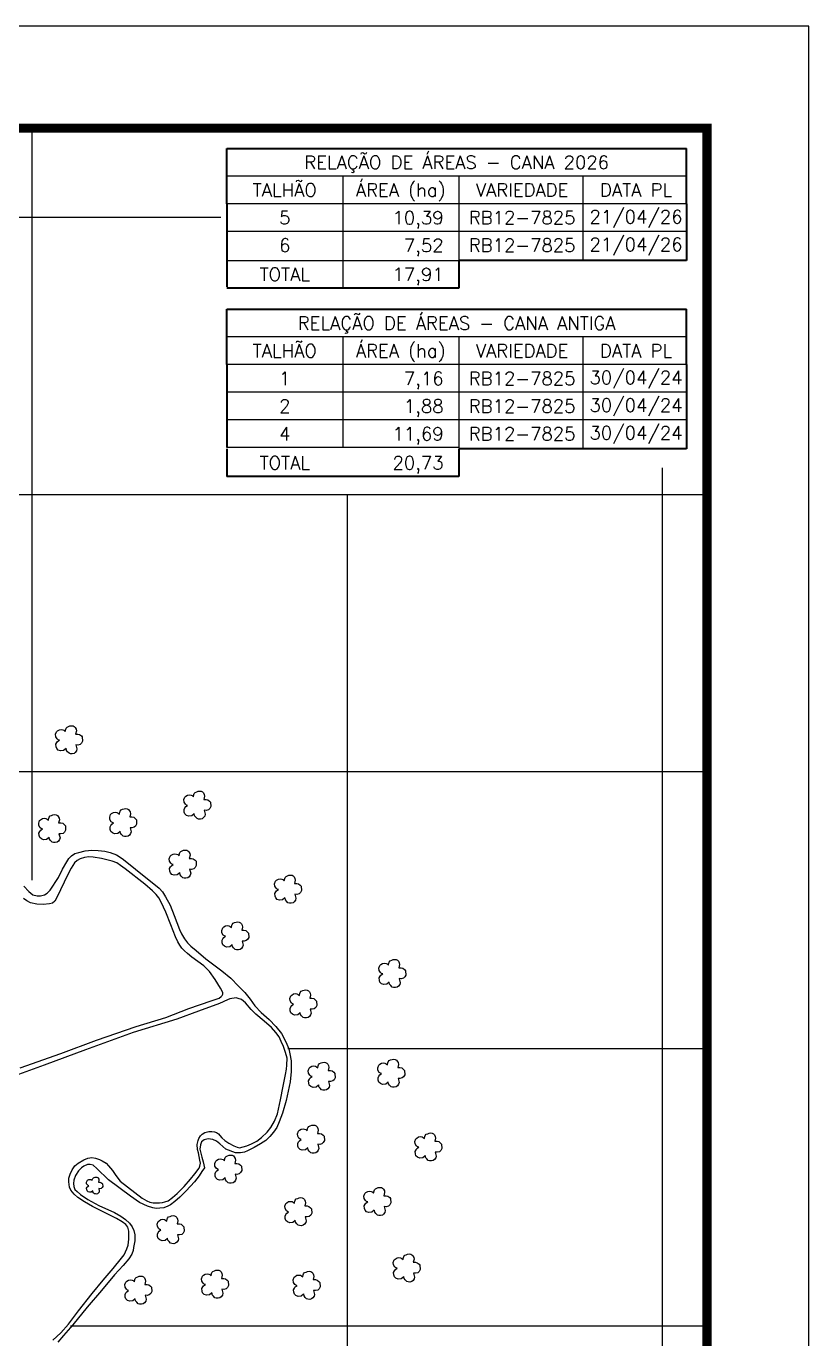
# Model space of a CAD drawing. Extents: x 721268 to 722843, y 7822775 to 7825003.
# Drawn here: x 722267 to 722843, y 7824036 to 7825003 of the extents above; entities that cross this region are included whole.
import ezdxf
from ezdxf.enums import TextEntityAlignment as Align

# ---------------------------------------------------------------- set-up
doc = ezdxf.new("R2010")
doc.units = 0
doc.linetypes.add('CONTINUO', pattern=[0])
doc.linetypes.add('LIN0', pattern=[0])
for name, color, linetype, lineweight in [('0114001264', 1, 'Continuous', 25), ('0114001264005', 5, 'Continuous', 25), ('0114001264006', 5, 'Continuous', 25)]:
    doc.layers.add(name, color=color, linetype=linetype, lineweight=lineweight)
for name, color, linetype in [('_SIMBOLO ARVORE', 118, 'Continuous'), ('MALHA', 8, 'Continuous'), ('MARGEM', 5, 'Continuous'), ('QUADRO_DE_AREAS_CANA_2024', 7, 'Continuous')]:
    doc.layers.add(name, color=color, linetype=linetype)
doc.styles.add('Simplex', font='simplex.shx')

msp = doc.modelspace()

# ---------------------------------------------------------------- linework, layer by layer
at = {"layer": '0114001264'}
msp.add_lwpolyline([(722264.83, 7824369.66), (722268.54, 7824365.53), (722271.38, 7824363.27), (722274.5, 7824362.46), (722277.14, 7824362.41), (722279.93, 7824363.06), (722282.03, 7824364.4), (722284.18, 7824366.71), (722290.2, 7824375.84), (722293.18, 7824382.14), (722296.35, 7824387.46), (722298.02, 7824389.88), (722299.84, 7824391.87), (722302.43, 7824393.59), (722305.33, 7824394.39), (722309.84, 7824395.47), (722314.79, 7824395.95), (722319.48, 7824395.85), (722324.32, 7824395.31), (722328.24, 7824394.29), (722333.03, 7824392.52), (722337.28, 7824389.99), (722342.97, 7824385.32), (722350.95, 7824378.97), (722360.46, 7824371.34), (722364.51, 7824368.04), (722366.77, 7824365.47), (722369.19, 7824361.6), (722372.42, 7824355.58), (722375.54, 7824347.93), (722379.3, 7824337.77), (722380.98, 7824334.48), (722383.18, 7824330.77), (722385.33, 7824327.76), (722387.75, 7824325.29), (722391.57, 7824322.12), (722398.88, 7824316.15), (722410.68, 7824307.21), (722417.24, 7824301.78), (722422.94, 7824295.95), (722427.51, 7824291.33), (722431.44, 7824286.44), (722434.93, 7824281.5), (722439.46, 7824276.65), (722445.32, 7824271.44), (722450.32, 7824266.33), (722454.52, 7824260.99), (722457.64, 7824255.08), (722459.79, 7824249.92), (722460.71, 7824246.04), (722461.57, 7824241.04), (722461.67, 7824233.2), (722460.92, 7824225.54), (722457.85, 7824211.83), (722455.32, 7824202.51), (722452.85, 7824196.07), (722451.07, 7824191.96), (722448.65, 7824188.42), (722445.96, 7824185.3), (722442.84, 7824182.29), (722438.97, 7824179.82), (722434.35, 7824177.24), (722429.39, 7824174.75), (722427.23, 7824173.78), (722424.22, 7824173.19), (722420.53, 7824173.19), (722413.52, 7824175.86), (722409.01, 7824179.83), (722406.63, 7824181.95), (722403.98, 7824183.01), (722400.53, 7824183.63), (722397.44, 7824182.83), (722395.68, 7824181.33), (722394.79, 7824179.04), (722394.44, 7824175.86), (722395.94, 7824170.12), (722396.74, 7824166.68), (722397.8, 7824162.28), (722395.81, 7824159.43), (722393.91, 7824156.41), (722390.55, 7824152.02), (722384.26, 7824145.33), (722379.63, 7824140.74), (722375.97, 7824137.32), (722372.83, 7824134.89), (722370.87, 7824133.94), (722367.79, 7824132.86), (722364.92, 7824132.46), (722362.11, 7824132.32), (722359.64, 7824132.69), (722355.72, 7824133.89), (722349.93, 7824136.75), (722343.34, 7824141.25), (722327.22, 7824153.31), (722318.64, 7824161.84), (722315.87, 7824164.12), (722313.49, 7824164.66), (722311.75, 7824164.55), (722308.93, 7824163.47), (722307.19, 7824162.11), (722304.97, 7824160), (722302.85, 7824156.58), (722301.66, 7824153.11), (722301.33, 7824150.61), (722301.66, 7824148.5), (722302.31, 7824146.33), (722303.94, 7824144.76), (722306.49, 7824142.51), (722311.92, 7824138.82), (722319.89, 7824134.48), (722331.61, 7824129.22), (722336.17, 7824126.62), (722339.71, 7824124.16), (722342.58, 7824121.5), (722344.43, 7824118.9), (722345.84, 7824116.13), (722346.54, 7824112.82), (722346.38, 7824108.43), (722345.62, 7824103.52), (722345.24, 7824101.36), (722344.32, 7824098.75), (722342.1, 7824095.23), (722337.97, 7824090.35), (722331.56, 7824083.49), (722321.9, 7824071.94), (722311.31, 7824059.61), (722300.88, 7824046.68), (722293.99, 7824038.76), (722289.92, 7824033.92)], dxfattribs=at)
at = {"layer": '0114001264005'}
msp.add_lwpolyline([(722286.08, 7824035.31), (722291.91, 7824040.75), (722297.54, 7824047.2), (722304.94, 7824056.92), (722315.09, 7824069.64), (722323.3, 7824079.48), (722330.63, 7824088.12), (722336.58, 7824095.69), (722338.55, 7824098.15), (722339.69, 7824100.45), (722340.63, 7824102.57), (722341.49, 7824105.38), (722342.11, 7824109.61), (722342.11, 7824112.56), (722342.19, 7824115.69), (722341.33, 7824118.62), (722339.8, 7824120.38), (722337.26, 7824122.42), (722332.95, 7824124.96), (722324.68, 7824129.16), (722315.33, 7824133.7), (722309.37, 7824137.19), (722304.56, 7824140.36), (722301.74, 7824142.71), (722299.31, 7824145.68), (722298.29, 7824148.07), (722297.98, 7824151.8), (722297.83, 7824154.69), (722298.84, 7824157.63), (722300.33, 7824160.72), (722302.42, 7824163.7), (722304.81, 7824165.77), (722308.84, 7824168.12), (722311.97, 7824169.29), (722314.83, 7824169.72), (722317.6, 7824169.41), (722320.38, 7824168.47), (722322.38, 7824167.49), (722325.43, 7824165.62), (722327.23, 7824163.78), (722330.1, 7824160.28), (722332.61, 7824156.64), (722335.66, 7824152.49), (722352, 7824139.89), (722355.44, 7824137.89), (722357.63, 7824136.83), (722360.1, 7824136.52), (722362.29, 7824136.36), (722364.64, 7824136.48), (722366.95, 7824136.68), (722368.63, 7824137.07), (722371.02, 7824137.97), (722374.19, 7824140.28), (722377.64, 7824143.3), (722382.77, 7824148.43), (722387.43, 7824153.86), (722390.69, 7824157.72), (722393.78, 7824162.06), (722394.37, 7824163.51), (722394.84, 7824165.54), (722394.45, 7824167.97), (722393.4, 7824173.14), (722392.57, 7824175.65), (722392.38, 7824179.48), (722393.01, 7824182.26), (722393.59, 7824183.9), (722394.81, 7824185.74), (722396.15, 7824187.11), (722397.99, 7824188.13), (722400.96, 7824188.91), (722403.31, 7824189.06), (722405.11, 7824188.67), (722406.67, 7824188.13), (722408.08, 7824187.23), (722409.18, 7824186.13), (722410.67, 7824184.41), (722412.78, 7824182.22), (722415.76, 7824180.3), (722419.43, 7824178.35), (722421.82, 7824177.37), (722423.66, 7824177.02), (722428.87, 7824178.35), (722432.29, 7824179.81), (722436.28, 7824181.96), (722439.84, 7824184.58), (722443.91, 7824188.57), (722446.73, 7824191.9), (722449.43, 7824196.67), (722451.47, 7824201.86), (722453.78, 7824212.3), (722455.62, 7824222.26), (722457.35, 7824230.8), (722458.13, 7824234.79), (722458.32, 7824237.88), (722458.56, 7824242.98), (722457.46, 7824247.09), (722455.97, 7824251.55), (722454.25, 7824255.27), (722452.8, 7824258.77), (722450.41, 7824261.94), (722447.04, 7824265.46), (722441.83, 7824270.2), (722435.61, 7824275.32), (722432.16, 7824278.74), (722428.09, 7824283.63), (722424.95, 7824286.06), (722422.49, 7824286.96), (722421.04, 7824287.27), (722419.71, 7824287.15), (722417.99, 7824286.88), (722416.54, 7824286.65), (722414.78, 7824285.86), (722408.73, 7824283.19), (722393.27, 7824277.6), (722377.32, 7824271.76), (722345.39, 7824261.77), (722310.22, 7824249.12), (722279.64, 7824237.8), (722249.95, 7824226.88)], dxfattribs=at)
at = {"layer": '0114001264006'}
msp.add_lwpolyline([(722262.09, 7824235.94), (722292.04, 7824246.38), (722318.28, 7824256.15), (722347.59, 7824266.25), (722369.24, 7824272.78), (722386.37, 7824279.51), (722402.62, 7824285.09), (722408.53, 7824287.07), (722410.18, 7824288.23), (722410.78, 7824289.02), (722411.22, 7824290.1), (722411.19, 7824291.33), (722409.62, 7824294.44), (722405.54, 7824300.85), (722401.42, 7824306.75), (722397.26, 7824310.99), (722388.57, 7824317.22), (722385.28, 7824319.91), (722383, 7824321.93), (722381.2, 7824323.88), (722379.67, 7824326.12), (722378.21, 7824328.62), (722376.33, 7824332.3), (722372.89, 7824341.05), (722369.26, 7824350.34), (722365.81, 7824357.88), (722364.13, 7824360.9), (722362.3, 7824363.37), (722359.49, 7824366.06), (722353.75, 7824370.94), (722339.46, 7824382.23), (722335.98, 7824384.85), (722333.13, 7824386.65), (722329.69, 7824388.03), (722321.93, 7824389.94), (722315.94, 7824390.84), (722312.65, 7824391.1), (722309.43, 7824390.69), (722306.25, 7824389.71), (722304.05, 7824388.37), (722302.13, 7824386.75), (722300.83, 7824384.84), (722299.59, 7824382.86), (722297.04, 7824377.73), (722289.3, 7824361.64), (722287.5, 7824358.58), (722285.83, 7824357.12), (722283.55, 7824356.48), (722278.99, 7824356.07), (722274.42, 7824356.41), (722269.78, 7824357.34), (722266.9, 7824358.73), (722264.47, 7824360.6)], dxfattribs=at)
at = {"layer": '_SIMBOLO ARVORE', "linetype": 'CONTINUO'}
for points in [[(722295.82, 7824470.88, 0), (722294.03, 7824469.38, 0), (722291.76, 7824469.12, 0), (722290.14, 7824469.75, 0), (722288.99, 7824470.88, 0), (722288.52, 7824472.17, 0), (722288.39, 7824474.08, 0), (722289.01, 7824475.29, 0), (722289.66, 7824476.18, 0), (722290.97, 7824477.06, 0), (722290.13, 7824477.33, 0), (722289.31, 7824478.01, 0), (722288.35, 7824479.53, 0), (722288.17, 7824481.34, 0), (722288.87, 7824483.23, 0), (722289.6, 7824483.9, 0), (722290.94, 7824484.72, 0), (722292.34, 7824484.9, 0), (722293.46, 7824484.74, 0), (722294.34, 7824484.33, 0), (722295.31, 7824483.47, 0), (722295.6, 7824485.12, 0), (722295.85, 7824485.78, 0), (722296.58, 7824486.7, 0), (722297.66, 7824487.1, 0), (722298.71, 7824487.57, 0), (722299.89, 7824487.67, 0), (722301.01, 7824487.51, 0), (722301.93, 7824487.03, 0), (722302.6, 7824486.3, 0), (722303.19, 7824485.13, 0), (722303.43, 7824483.83, 0), (722302.89, 7824481.52, 0), (722304.51, 7824481.54, 0), (722305.85, 7824481.22, 0), (722307.12, 7824480.22, 0), (722307.82, 7824479.41, 0), (722308.01, 7824476.22, 0), (722307.23, 7824474.79, 0), (722306.19, 7824473.84, 0), (722304.56, 7824473.41, 0), (722303.12, 7824473.53, 0), (722303.89, 7824470.55, 0), (722303.54, 7824469.28, 0), (722302.67, 7824468.07, 0), (722301.73, 7824467.31, 0), (722300.38, 7824466.98, 0), (722299.04, 7824467.06, 0), (722298.04, 7824467.35, 0), (722296.89, 7824468.48, 0), (722296.11, 7824469.49, 0), (722295.87, 7824471.04, 0)], [(722390.24, 7824422.81, 0), (722388.45, 7824421.31, 0), (722386.18, 7824421.05, 0), (722384.56, 7824421.68, 0), (722383.41, 7824422.8, 0), (722382.94, 7824424.1, 0), (722382.81, 7824426.01, 0), (722383.43, 7824427.21, 0), (722384.08, 7824428.1, 0), (722385.39, 7824428.99, 0), (722384.56, 7824429.26, 0), (722383.74, 7824429.93, 0), (722382.77, 7824431.45, 0), (722382.6, 7824433.27, 0), (722383.3, 7824435.15, 0), (722384.03, 7824435.83, 0), (722385.36, 7824436.64, 0), (722386.76, 7824436.83, 0), (722387.88, 7824436.67, 0), (722388.77, 7824436.26, 0), (722389.74, 7824435.39, 0), (722390.03, 7824437.05, 0), (722390.28, 7824437.71, 0), (722391, 7824438.63, 0), (722392.08, 7824439.02, 0), (722393.13, 7824439.49, 0), (722394.32, 7824439.6, 0), (722395.44, 7824439.44, 0), (722396.35, 7824438.96, 0), (722397.03, 7824438.23, 0), (722397.62, 7824437.06, 0), (722397.85, 7824435.76, 0), (722397.31, 7824433.44, 0), (722398.94, 7824433.47, 0), (722400.28, 7824433.14, 0), (722401.54, 7824432.14, 0), (722402.25, 7824431.34, 0), (722402.44, 7824428.15, 0), (722401.65, 7824426.72, 0), (722400.62, 7824425.77, 0), (722398.98, 7824425.33, 0), (722397.55, 7824425.46, 0), (722398.31, 7824422.48, 0), (722397.96, 7824421.21, 0), (722397.1, 7824420, 0), (722396.15, 7824419.24, 0), (722394.8, 7824418.91, 0), (722393.47, 7824418.99, 0), (722392.46, 7824419.27, 0), (722391.32, 7824420.4, 0), (722390.53, 7824421.42, 0), (722390.3, 7824422.96, 0)], [(722335.65, 7824409.92, 0), (722333.86, 7824408.42, 0), (722331.59, 7824408.16, 0), (722329.97, 7824408.79, 0), (722328.82, 7824409.91, 0), (722328.34, 7824411.21, 0), (722328.22, 7824413.12, 0), (722328.84, 7824414.32, 0), (722329.49, 7824415.21, 0), (722330.8, 7824416.1, 0), (722329.96, 7824416.37, 0), (722329.14, 7824417.04, 0), (722328.18, 7824418.56, 0), (722328, 7824420.37, 0), (722328.7, 7824422.26, 0), (722329.43, 7824422.94, 0), (722330.77, 7824423.75, 0), (722332.17, 7824423.94, 0), (722333.29, 7824423.78, 0), (722334.17, 7824423.37, 0), (722335.14, 7824422.5, 0), (722335.43, 7824424.16, 0), (722335.68, 7824424.82, 0), (722336.41, 7824425.74, 0), (722337.49, 7824426.13, 0), (722338.54, 7824426.6, 0), (722339.72, 7824426.71, 0), (722340.84, 7824426.55, 0), (722341.76, 7824426.07, 0), (722342.43, 7824425.34, 0), (722343.02, 7824424.17, 0), (722343.26, 7824422.87, 0), (722342.72, 7824420.55, 0), (722344.34, 7824420.58, 0), (722345.68, 7824420.25, 0), (722346.95, 7824419.25, 0), (722347.65, 7824418.45, 0), (722347.84, 7824415.26, 0), (722347.06, 7824413.83, 0), (722346.02, 7824412.88, 0), (722344.39, 7824412.44, 0), (722342.95, 7824412.57, 0), (722343.72, 7824409.59, 0), (722343.37, 7824408.32, 0), (722342.5, 7824407.11, 0), (722341.56, 7824406.35, 0), (722340.21, 7824406.02, 0), (722338.87, 7824406.1, 0), (722337.87, 7824406.38, 0), (722336.72, 7824407.51, 0), (722335.94, 7824408.53, 0), (722335.7, 7824410.07, 0)], [(722283.33, 7824405.49, 0), (722281.55, 7824403.99, 0), (722279.27, 7824403.73, 0), (722277.66, 7824404.35, 0), (722276.51, 7824405.48, 0), (722276.03, 7824406.78, 0), (722275.9, 7824408.69, 0), (722276.52, 7824409.89, 0), (722277.18, 7824410.78, 0), (722278.48, 7824411.67, 0), (722277.65, 7824411.93, 0), (722276.83, 7824412.61, 0), (722275.87, 7824414.13, 0), (722275.69, 7824415.94, 0), (722276.39, 7824417.83, 0), (722277.12, 7824418.51, 0), (722278.45, 7824419.32, 0), (722279.86, 7824419.51, 0), (722280.98, 7824419.35, 0), (722281.86, 7824418.94, 0), (722282.83, 7824418.07, 0), (722283.12, 7824419.73, 0), (722283.37, 7824420.39, 0), (722284.09, 7824421.31, 0), (722285.17, 7824421.7, 0), (722286.23, 7824422.17, 0), (722287.41, 7824422.28, 0), (722288.53, 7824422.12, 0), (722289.44, 7824421.64, 0), (722290.12, 7824420.91, 0), (722290.71, 7824419.74, 0), (722290.94, 7824418.44, 0), (722290.41, 7824416.12, 0), (722292.03, 7824416.15, 0), (722293.37, 7824415.82, 0), (722294.64, 7824414.82, 0), (722295.34, 7824414.02, 0), (722295.53, 7824410.83, 0), (722294.75, 7824409.4, 0), (722293.71, 7824408.45, 0), (722292.07, 7824408.01, 0), (722290.64, 7824408.14, 0), (722291.4, 7824405.16, 0), (722291.05, 7824403.89, 0), (722290.19, 7824402.67, 0), (722289.24, 7824401.92, 0), (722287.9, 7824401.59, 0), (722286.56, 7824401.67, 0), (722285.56, 7824401.95, 0), (722284.41, 7824403.08, 0), (722283.63, 7824404.1, 0), (722283.39, 7824405.64, 0)], [(722379.53, 7824379.35, 0), (722377.75, 7824377.85, 0), (722375.48, 7824377.59, 0), (722373.86, 7824378.21, 0), (722372.71, 7824379.34, 0), (722372.23, 7824380.64, 0), (722372.11, 7824382.55, 0), (722372.72, 7824383.75, 0), (722373.38, 7824384.64, 0), (722374.69, 7824385.53, 0), (722373.85, 7824385.79, 0), (722373.03, 7824386.47, 0), (722372.07, 7824387.99, 0), (722371.89, 7824389.8, 0), (722372.59, 7824391.69, 0), (722373.32, 7824392.37, 0), (722374.66, 7824393.18, 0), (722376.06, 7824393.37, 0), (722377.18, 7824393.21, 0), (722378.06, 7824392.8, 0), (722379.03, 7824391.93, 0), (722379.32, 7824393.59, 0), (722379.57, 7824394.25, 0), (722380.3, 7824395.17, 0), (722381.38, 7824395.56, 0), (722382.43, 7824396.03, 0), (722383.61, 7824396.14, 0), (722384.73, 7824395.98, 0), (722385.64, 7824395.5, 0), (722386.32, 7824394.77, 0), (722386.91, 7824393.6, 0), (722387.14, 7824392.3, 0), (722386.61, 7824389.98, 0), (722388.23, 7824390.01, 0), (722389.57, 7824389.68, 0), (722390.84, 7824388.68, 0), (722391.54, 7824387.88, 0), (722391.73, 7824384.69, 0), (722390.95, 7824383.26, 0), (722389.91, 7824382.31, 0), (722388.27, 7824381.87, 0), (722386.84, 7824382, 0), (722387.61, 7824379.02, 0), (722387.25, 7824377.75, 0), (722386.39, 7824376.53, 0), (722385.45, 7824375.78, 0), (722384.1, 7824375.45, 0), (722382.76, 7824375.53, 0), (722381.76, 7824375.81, 0), (722380.61, 7824376.94, 0), (722379.83, 7824377.96, 0), (722379.59, 7824379.5, 0)], [(722457.05, 7824360.94, 0), (722455.26, 7824359.44, 0), (722452.99, 7824359.17, 0), (722451.37, 7824359.8, 0), (722450.22, 7824360.93, 0), (722449.75, 7824362.22, 0), (722449.62, 7824364.13, 0), (722450.24, 7824365.34, 0), (722450.89, 7824366.23, 0), (722452.2, 7824367.12, 0), (722451.37, 7824367.38, 0), (722450.55, 7824368.06, 0), (722449.58, 7824369.58, 0), (722449.41, 7824371.39, 0), (722450.11, 7824373.28, 0), (722450.84, 7824373.95, 0), (722452.17, 7824374.77, 0), (722453.57, 7824374.96, 0), (722454.69, 7824374.8, 0), (722455.58, 7824374.39, 0), (722456.55, 7824373.52, 0), (722456.84, 7824375.18, 0), (722457.09, 7824375.84, 0), (722457.81, 7824376.76, 0), (722458.89, 7824377.15, 0), (722459.94, 7824377.62, 0), (722461.13, 7824377.73, 0), (722462.25, 7824377.57, 0), (722463.16, 7824377.09, 0), (722463.84, 7824376.36, 0), (722464.43, 7824375.19, 0), (722464.66, 7824373.89, 0), (722464.12, 7824371.57, 0), (722465.75, 7824371.59, 0), (722467.09, 7824371.27, 0), (722468.35, 7824370.27, 0), (722469.06, 7824369.47, 0), (722469.25, 7824366.28, 0), (722468.46, 7824364.85, 0), (722467.43, 7824363.9, 0), (722465.79, 7824363.46, 0), (722464.36, 7824363.59, 0), (722465.12, 7824360.61, 0), (722464.77, 7824359.34, 0), (722463.91, 7824358.12, 0), (722462.96, 7824357.37, 0), (722461.61, 7824357.04, 0), (722460.28, 7824357.12, 0), (722459.27, 7824357.4, 0), (722458.13, 7824358.53, 0), (722457.34, 7824359.55, 0), (722457.11, 7824361.09, 0)], [(722418.15, 7824326.49, 0), (722416.36, 7824324.99, 0), (722414.09, 7824324.73, 0), (722412.47, 7824325.36, 0), (722411.32, 7824326.48, 0), (722410.85, 7824327.78, 0), (722410.72, 7824329.69, 0), (722411.34, 7824330.89, 0), (722411.99, 7824331.78, 0), (722413.3, 7824332.67, 0), (722412.46, 7824332.94, 0), (722411.64, 7824333.61, 0), (722410.68, 7824335.14, 0), (722410.5, 7824336.95, 0), (722411.2, 7824338.83, 0), (722411.93, 7824339.51, 0), (722413.27, 7824340.32, 0), (722414.67, 7824340.51, 0), (722415.79, 7824340.35, 0), (722416.67, 7824339.94, 0), (722417.64, 7824339.07, 0), (722417.94, 7824340.73, 0), (722418.18, 7824341.39, 0), (722418.91, 7824342.31, 0), (722419.99, 7824342.71, 0), (722421.04, 7824343.17, 0), (722422.23, 7824343.28, 0), (722423.35, 7824343.12, 0), (722424.26, 7824342.64, 0), (722424.93, 7824341.91, 0), (722425.52, 7824340.74, 0), (722425.76, 7824339.44, 0), (722425.22, 7824337.12, 0), (722426.84, 7824337.15, 0), (722428.18, 7824336.83, 0), (722429.45, 7824335.82, 0), (722430.15, 7824335.02, 0), (722430.34, 7824331.83, 0), (722429.56, 7824330.4, 0), (722428.52, 7824329.45, 0), (722426.89, 7824329.01, 0), (722425.45, 7824329.14, 0), (722426.22, 7824326.16, 0), (722425.87, 7824324.89, 0), (722425, 7824323.68, 0), (722424.06, 7824322.92, 0), (722422.71, 7824322.59, 0), (722421.37, 7824322.67, 0), (722420.37, 7824322.96, 0), (722419.22, 7824324.08, 0), (722418.44, 7824325.1, 0), (722418.2, 7824326.64, 0)], [(722533.84, 7824298.83, 0), (722532.05, 7824297.32, 0), (722529.78, 7824297.06, 0), (722528.16, 7824297.69, 0), (722527.01, 7824298.82, 0), (722526.54, 7824300.11, 0), (722526.41, 7824302.02, 0), (722527.03, 7824303.23, 0), (722527.68, 7824304.12, 0), (722528.99, 7824305.01, 0), (722528.16, 7824305.27, 0), (722527.34, 7824305.95, 0), (722526.37, 7824307.47, 0), (722526.2, 7824309.28, 0), (722526.89, 7824311.17, 0), (722527.63, 7824311.84, 0), (722528.96, 7824312.66, 0), (722530.36, 7824312.85, 0), (722531.48, 7824312.69, 0), (722532.37, 7824312.28, 0), (722533.34, 7824311.41, 0), (722533.63, 7824313.07, 0), (722533.87, 7824313.73, 0), (722534.6, 7824314.64, 0), (722535.68, 7824315.04, 0), (722536.73, 7824315.51, 0), (722537.92, 7824315.62, 0), (722539.04, 7824315.46, 0), (722539.95, 7824314.98, 0), (722540.62, 7824314.25, 0), (722541.22, 7824313.08, 0), (722541.45, 7824311.78, 0), (722540.91, 7824309.46, 0), (722542.53, 7824309.48, 0), (722543.88, 7824309.16, 0), (722545.14, 7824308.16, 0), (722545.85, 7824307.35, 0), (722546.04, 7824304.16, 0), (722545.25, 7824302.74, 0), (722544.21, 7824301.78, 0), (722542.58, 7824301.35, 0), (722541.14, 7824301.47, 0), (722541.91, 7824298.49, 0), (722541.56, 7824297.22, 0), (722540.7, 7824296.01, 0), (722539.75, 7824295.26, 0), (722538.4, 7824294.92, 0), (722537.06, 7824295.01, 0), (722536.06, 7824295.29, 0), (722534.91, 7824296.42, 0), (722534.13, 7824297.44, 0), (722533.89, 7824298.98, 0)], [(722468.24, 7824276.43, 0), (722466.45, 7824274.92, 0), (722464.18, 7824274.66, 0), (722462.56, 7824275.29, 0), (722461.42, 7824276.42, 0), (722460.94, 7824277.71, 0), (722460.81, 7824279.62, 0), (722461.43, 7824280.83, 0), (722462.08, 7824281.72, 0), (722463.39, 7824282.61, 0), (722462.56, 7824282.87, 0), (722461.74, 7824283.55, 0), (722460.77, 7824285.07, 0), (722460.6, 7824286.88, 0), (722461.3, 7824288.77, 0), (722462.03, 7824289.44, 0), (722463.36, 7824290.26, 0), (722464.76, 7824290.45, 0), (722465.88, 7824290.29, 0), (722466.77, 7824289.88, 0), (722467.74, 7824289.01, 0), (722468.03, 7824290.67, 0), (722468.28, 7824291.33, 0), (722469, 7824292.24, 0), (722470.08, 7824292.64, 0), (722471.14, 7824293.11, 0), (722472.32, 7824293.22, 0), (722473.44, 7824293.06, 0), (722474.35, 7824292.58, 0), (722475.03, 7824291.85, 0), (722475.62, 7824290.68, 0), (722475.85, 7824289.38, 0), (722475.31, 7824287.06, 0), (722476.94, 7824287.08, 0), (722478.28, 7824286.76, 0), (722479.55, 7824285.76, 0), (722480.25, 7824284.96, 0), (722480.44, 7824281.76, 0), (722479.66, 7824280.34, 0), (722478.62, 7824279.38, 0), (722476.98, 7824278.95, 0), (722475.55, 7824279.07, 0), (722476.31, 7824276.09, 0), (722475.96, 7824274.82, 0), (722475.1, 7824273.61, 0), (722474.15, 7824272.86, 0), (722472.8, 7824272.52, 0), (722471.47, 7824272.61, 0), (722470.47, 7824272.89, 0), (722469.32, 7824274.02, 0), (722468.54, 7824275.04, 0), (722468.3, 7824276.58, 0)], [(722481.81, 7824223.18, 0), (722480.02, 7824221.68, 0), (722477.75, 7824221.42, 0), (722476.13, 7824222.05, 0), (722474.98, 7824223.18, 0), (722474.51, 7824224.47, 0), (722474.38, 7824226.38, 0), (722475, 7824227.59, 0), (722475.65, 7824228.48, 0), (722476.96, 7824229.36, 0), (722476.13, 7824229.63, 0), (722475.31, 7824230.31, 0), (722474.34, 7824231.83, 0), (722474.17, 7824233.64, 0), (722474.86, 7824235.52, 0), (722475.59, 7824236.2, 0), (722476.93, 7824237.02, 0), (722478.33, 7824237.2, 0), (722479.45, 7824237.04, 0), (722480.33, 7824236.63, 0), (722481.3, 7824235.77, 0), (722481.6, 7824237.42, 0), (722481.84, 7824238.08, 0), (722482.57, 7824239, 0), (722483.65, 7824239.4, 0), (722484.7, 7824239.87, 0), (722485.89, 7824239.97, 0), (722487.01, 7824239.81, 0), (722487.92, 7824239.33, 0), (722488.59, 7824238.6, 0), (722489.18, 7824237.43, 0), (722489.42, 7824236.13, 0), (722488.88, 7824233.82, 0), (722490.5, 7824233.84, 0), (722491.85, 7824233.52, 0), (722493.11, 7824232.52, 0), (722493.81, 7824231.71, 0), (722494, 7824228.52, 0), (722493.22, 7824227.09, 0), (722492.18, 7824226.14, 0), (722490.55, 7824225.71, 0), (722489.11, 7824225.83, 0), (722489.88, 7824222.85, 0), (722489.53, 7824221.58, 0), (722488.67, 7824220.37, 0), (722487.72, 7824219.61, 0), (722486.37, 7824219.28, 0), (722485.03, 7824219.36, 0), (722484.03, 7824219.65, 0), (722482.88, 7824220.78, 0), (722482.1, 7824221.79, 0), (722481.86, 7824223.34, 0)], [(722532.99, 7824225.39, 0), (722531.2, 7824223.89, 0), (722528.93, 7824223.63, 0), (722527.31, 7824224.25, 0), (722526.17, 7824225.38, 0), (722525.69, 7824226.68, 0), (722525.56, 7824228.58, 0), (722526.18, 7824229.79, 0), (722526.84, 7824230.68, 0), (722528.14, 7824231.57, 0), (722527.31, 7824231.83, 0), (722526.49, 7824232.51, 0), (722525.53, 7824234.03, 0), (722525.35, 7824235.84, 0), (722526.05, 7824237.73, 0), (722526.78, 7824238.41, 0), (722528.11, 7824239.22, 0), (722529.51, 7824239.41, 0), (722530.63, 7824239.25, 0), (722531.52, 7824238.84, 0), (722532.49, 7824237.97, 0), (722532.78, 7824239.63, 0), (722533.03, 7824240.29, 0), (722533.75, 7824241.21, 0), (722534.83, 7824241.6, 0), (722535.89, 7824242.07, 0), (722537.07, 7824242.18, 0), (722538.19, 7824242.02, 0), (722539.1, 7824241.54, 0), (722539.78, 7824240.81, 0), (722540.37, 7824239.64, 0), (722540.6, 7824238.34, 0), (722540.06, 7824236.02, 0), (722541.69, 7824236.05, 0), (722543.03, 7824235.72, 0), (722544.3, 7824234.72, 0), (722545, 7824233.92, 0), (722545.19, 7824230.73, 0), (722544.41, 7824229.3, 0), (722543.37, 7824228.35, 0), (722541.73, 7824227.91, 0), (722540.3, 7824228.04, 0), (722541.06, 7824225.06, 0), (722540.71, 7824223.79, 0), (722539.85, 7824222.57, 0), (722538.9, 7824221.82, 0), (722537.56, 7824221.49, 0), (722536.22, 7824221.57, 0), (722535.22, 7824221.85, 0), (722534.07, 7824222.98, 0), (722533.29, 7824224, 0), (722533.05, 7824225.54, 0)], [(722473.86, 7824176.88, 0), (722472.08, 7824175.38, 0), (722469.8, 7824175.12, 0), (722468.19, 7824175.75, 0), (722467.04, 7824176.87, 0), (722466.56, 7824178.17, 0), (722466.43, 7824180.08, 0), (722467.05, 7824181.28, 0), (722467.71, 7824182.17, 0), (722469.01, 7824183.06, 0), (722468.18, 7824183.33, 0), (722467.36, 7824184, 0), (722466.4, 7824185.52, 0), (722466.22, 7824187.34, 0), (722466.92, 7824189.22, 0), (722467.65, 7824189.9, 0), (722468.99, 7824190.71, 0), (722470.39, 7824190.9, 0), (722471.51, 7824190.74, 0), (722472.39, 7824190.33, 0), (722473.36, 7824189.46, 0), (722473.65, 7824191.12, 0), (722473.9, 7824191.78, 0), (722474.63, 7824192.7, 0), (722475.71, 7824193.09, 0), (722476.76, 7824193.56, 0), (722477.94, 7824193.67, 0), (722479.06, 7824193.51, 0), (722479.97, 7824193.03, 0), (722480.65, 7824192.3, 0), (722481.24, 7824191.13, 0), (722481.47, 7824189.83, 0), (722480.94, 7824187.51, 0), (722482.56, 7824187.54, 0), (722483.9, 7824187.21, 0), (722485.17, 7824186.21, 0), (722485.87, 7824185.41, 0), (722486.06, 7824182.22, 0), (722485.28, 7824180.79, 0), (722484.24, 7824179.84, 0), (722482.6, 7824179.4, 0), (722481.17, 7824179.53, 0), (722481.94, 7824176.55, 0), (722481.58, 7824175.28, 0), (722480.72, 7824174.07, 0), (722479.77, 7824173.31, 0), (722478.43, 7824172.98, 0), (722477.09, 7824173.06, 0), (722476.09, 7824173.34, 0), (722474.94, 7824174.47, 0), (722474.16, 7824175.49, 0), (722473.92, 7824177.03, 0)], [(722560.35, 7824171.15, 0), (722558.56, 7824169.65, 0), (722556.29, 7824169.38, 0), (722554.67, 7824170.01, 0), (722553.52, 7824171.14, 0), (722553.05, 7824172.43, 0), (722552.92, 7824174.34, 0), (722553.54, 7824175.55, 0), (722554.19, 7824176.44, 0), (722555.5, 7824177.33, 0), (722554.67, 7824177.59, 0), (722553.85, 7824178.27, 0), (722552.88, 7824179.79, 0), (722552.71, 7824181.6, 0), (722553.41, 7824183.49, 0), (722554.14, 7824184.16, 0), (722555.47, 7824184.98, 0), (722556.87, 7824185.17, 0), (722557.99, 7824185.01, 0), (722558.88, 7824184.6, 0), (722559.85, 7824183.73, 0), (722560.14, 7824185.39, 0), (722560.39, 7824186.05, 0), (722561.11, 7824186.97, 0), (722562.19, 7824187.36, 0), (722563.24, 7824187.83, 0), (722564.43, 7824187.94, 0), (722565.55, 7824187.78, 0), (722566.46, 7824187.3, 0), (722567.14, 7824186.57, 0), (722567.73, 7824185.4, 0), (722567.96, 7824184.1, 0), (722567.42, 7824181.78, 0), (722569.05, 7824181.8, 0), (722570.39, 7824181.48, 0), (722571.65, 7824180.48, 0), (722572.36, 7824179.68, 0), (722572.55, 7824176.49, 0), (722571.76, 7824175.06, 0), (722570.73, 7824174.11, 0), (722569.09, 7824173.67, 0), (722567.66, 7824173.79, 0), (722568.42, 7824170.81, 0), (722568.07, 7824169.55, 0), (722567.21, 7824168.33, 0), (722566.26, 7824167.58, 0), (722564.91, 7824167.25, 0), (722563.58, 7824167.33, 0), (722562.57, 7824167.61, 0), (722561.43, 7824168.74, 0), (722560.64, 7824169.76, 0), (722560.41, 7824171.3, 0)], [(722412.97, 7824154.83, 0), (722411.18, 7824153.33, 0), (722408.91, 7824153.07, 0), (722407.29, 7824153.7, 0), (722406.14, 7824154.82, 0), (722405.67, 7824156.12, 0), (722405.54, 7824158.03, 0), (722406.16, 7824159.23, 0), (722406.81, 7824160.12, 0), (722408.12, 7824161.01, 0), (722407.29, 7824161.28, 0), (722406.47, 7824161.95, 0), (722405.5, 7824163.47, 0), (722405.33, 7824165.29, 0), (722406.03, 7824167.17, 0), (722406.76, 7824167.85, 0), (722408.09, 7824168.66, 0), (722409.49, 7824168.85, 0), (722410.61, 7824168.69, 0), (722411.5, 7824168.28, 0), (722412.47, 7824167.41, 0), (722412.76, 7824169.07, 0), (722413.01, 7824169.73, 0), (722413.73, 7824170.65, 0), (722414.81, 7824171.05, 0), (722415.86, 7824171.51, 0), (722417.05, 7824171.62, 0), (722418.17, 7824171.46, 0), (722419.08, 7824170.98, 0), (722419.76, 7824170.25, 0), (722420.35, 7824169.08, 0), (722420.58, 7824167.78, 0), (722420.04, 7824165.46, 0), (722421.67, 7824165.49, 0), (722423.01, 7824165.17, 0), (722424.28, 7824164.16, 0), (722424.98, 7824163.36, 0), (722425.17, 7824160.17, 0), (722424.39, 7824158.74, 0), (722423.35, 7824157.79, 0), (722421.71, 7824157.35, 0), (722420.28, 7824157.48, 0), (722421.04, 7824154.5, 0), (722420.69, 7824153.23, 0), (722419.83, 7824152.02, 0), (722418.88, 7824151.26, 0), (722417.53, 7824150.93, 0), (722416.2, 7824151.01, 0), (722415.19, 7824151.29, 0), (722414.05, 7824152.42, 0), (722413.27, 7824153.44, 0), (722413.03, 7824154.98, 0)], [(722315.5, 7824145.29, 0), (722314.42, 7824144.39, 0), (722313.06, 7824144.24, 0), (722312.08, 7824144.61, 0), (722311.39, 7824145.29, 0), (722311.11, 7824146.07, 0), (722311.03, 7824147.22, 0), (722311.4, 7824147.94, 0), (722311.8, 7824148.48, 0), (722312.58, 7824149.01, 0), (722312.08, 7824149.17, 0), (722311.59, 7824149.58, 0), (722311.01, 7824150.49, 0), (722310.9, 7824151.58, 0), (722311.32, 7824152.71, 0), (722311.76, 7824153.12, 0), (722312.56, 7824153.61, 0), (722313.41, 7824153.72, 0), (722314.08, 7824153.62, 0), (722314.61, 7824153.38, 0), (722315.19, 7824152.86, 0), (722315.37, 7824153.85, 0), (722315.52, 7824154.25, 0), (722315.95, 7824154.8, 0), (722316.6, 7824155.04, 0), (722317.24, 7824155.32, 0), (722317.95, 7824155.38, 0), (722318.62, 7824155.29, 0), (722319.17, 7824155, 0), (722319.57, 7824154.56, 0), (722319.93, 7824153.86, 0), (722320.07, 7824153.08, 0), (722319.75, 7824151.68, 0), (722320.72, 7824151.7, 0), (722321.53, 7824151.51, 0), (722322.29, 7824150.9, 0), (722322.71, 7824150.42, 0), (722322.83, 7824148.5, 0), (722322.36, 7824147.64, 0), (722321.73, 7824147.07, 0), (722320.75, 7824146.81, 0), (722319.89, 7824146.89, 0), (722320.35, 7824145.1, 0), (722320.14, 7824144.33, 0), (722319.62, 7824143.6, 0), (722319.05, 7824143.15, 0), (722318.24, 7824142.95, 0), (722317.44, 7824143, 0), (722316.83, 7824143.17, 0), (722316.14, 7824143.85, 0), (722315.67, 7824144.46, 0), (722315.53, 7824145.39, 0)], [(722522.84, 7824131.02, 0), (722521.06, 7824129.52, 0), (722518.78, 7824129.25, 0), (722517.17, 7824129.88, 0), (722516.02, 7824131.01, 0), (722515.54, 7824132.3, 0), (722515.41, 7824134.21, 0), (722516.03, 7824135.42, 0), (722516.69, 7824136.31, 0), (722517.99, 7824137.2, 0), (722517.16, 7824137.46, 0), (722516.34, 7824138.14, 0), (722515.38, 7824139.66, 0), (722515.2, 7824141.47, 0), (722515.9, 7824143.36, 0), (722516.63, 7824144.03, 0), (722517.96, 7824144.85, 0), (722519.37, 7824145.04, 0), (722520.49, 7824144.88, 0), (722521.37, 7824144.47, 0), (722522.34, 7824143.6, 0), (722522.63, 7824145.26, 0), (722522.88, 7824145.92, 0), (722523.6, 7824146.84, 0), (722524.68, 7824147.23, 0), (722525.74, 7824147.7, 0), (722526.92, 7824147.81, 0), (722528.04, 7824147.65, 0), (722528.95, 7824147.17, 0), (722529.63, 7824146.44, 0), (722530.22, 7824145.27, 0), (722530.45, 7824143.97, 0), (722529.92, 7824141.65, 0), (722531.54, 7824141.67, 0), (722532.88, 7824141.35, 0), (722534.15, 7824140.35, 0), (722534.85, 7824139.55, 0), (722535.04, 7824136.36, 0), (722534.26, 7824134.93, 0), (722533.22, 7824133.98, 0), (722531.58, 7824133.54, 0), (722530.15, 7824133.67, 0), (722530.91, 7824130.69, 0), (722530.56, 7824129.42, 0), (722529.7, 7824128.2, 0), (722528.75, 7824127.45, 0), (722527.41, 7824127.12, 0), (722526.07, 7824127.2, 0), (722525.07, 7824127.48, 0), (722523.92, 7824128.61, 0), (722523.14, 7824129.63, 0), (722522.9, 7824131.17, 0)], [(722464.6, 7824123.52, 0), (722462.81, 7824122.02, 0), (722460.54, 7824121.76, 0), (722458.92, 7824122.39, 0), (722457.77, 7824123.51, 0), (722457.3, 7824124.81, 0), (722457.17, 7824126.72, 0), (722457.79, 7824127.92, 0), (722458.44, 7824128.81, 0), (722459.75, 7824129.7, 0), (722458.92, 7824129.97, 0), (722458.1, 7824130.64, 0), (722457.13, 7824132.16, 0), (722456.96, 7824133.98, 0), (722457.65, 7824135.86, 0), (722458.38, 7824136.54, 0), (722459.72, 7824137.35, 0), (722461.12, 7824137.54, 0), (722462.24, 7824137.38, 0), (722463.12, 7824136.97, 0), (722464.1, 7824136.1, 0), (722464.39, 7824137.76, 0), (722464.63, 7824138.42, 0), (722465.36, 7824139.34, 0), (722466.44, 7824139.74, 0), (722467.49, 7824140.2, 0), (722468.68, 7824140.31, 0), (722469.8, 7824140.15, 0), (722470.71, 7824139.67, 0), (722471.38, 7824138.94, 0), (722471.98, 7824137.77, 0), (722472.21, 7824136.47, 0), (722471.67, 7824134.15, 0), (722473.29, 7824134.18, 0), (722474.64, 7824133.86, 0), (722475.9, 7824132.85, 0), (722476.6, 7824132.05, 0), (722476.79, 7824128.86, 0), (722476.01, 7824127.43, 0), (722474.97, 7824126.48, 0), (722473.34, 7824126.04, 0), (722471.9, 7824126.17, 0), (722472.67, 7824123.19, 0), (722472.32, 7824121.92, 0), (722471.46, 7824120.71, 0), (722470.51, 7824119.95, 0), (722469.16, 7824119.62, 0), (722467.82, 7824119.7, 0), (722466.82, 7824119.98, 0), (722465.67, 7824121.11, 0), (722464.89, 7824122.13, 0), (722464.65, 7824123.67, 0)], [(722370.61, 7824110.29, 0), (722368.82, 7824108.79, 0), (722366.55, 7824108.53, 0), (722364.93, 7824109.16, 0), (722363.78, 7824110.28, 0), (722363.31, 7824111.58, 0), (722363.18, 7824113.49, 0), (722363.8, 7824114.69, 0), (722364.45, 7824115.58, 0), (722365.76, 7824116.47, 0), (722364.93, 7824116.74, 0), (722364.11, 7824117.41, 0), (722363.14, 7824118.93, 0), (722362.97, 7824120.75, 0), (722363.67, 7824122.63, 0), (722364.4, 7824123.31, 0), (722365.73, 7824124.12, 0), (722367.13, 7824124.31, 0), (722368.25, 7824124.15, 0), (722369.14, 7824123.74, 0), (722370.11, 7824122.87, 0), (722370.4, 7824124.53, 0), (722370.65, 7824125.19, 0), (722371.37, 7824126.11, 0), (722372.45, 7824126.51, 0), (722373.5, 7824126.97, 0), (722374.69, 7824127.08, 0), (722375.81, 7824126.92, 0), (722376.72, 7824126.44, 0), (722377.4, 7824125.71, 0), (722377.99, 7824124.54, 0), (722378.22, 7824123.24, 0), (722377.68, 7824120.92, 0), (722379.31, 7824120.95, 0), (722380.65, 7824120.63, 0), (722381.91, 7824119.62, 0), (722382.62, 7824118.82, 0), (722382.81, 7824115.63, 0), (722382.02, 7824114.2, 0), (722380.99, 7824113.25, 0), (722379.35, 7824112.81, 0), (722377.92, 7824112.94, 0), (722378.68, 7824109.96, 0), (722378.33, 7824108.69, 0), (722377.47, 7824107.48, 0), (722376.52, 7824106.72, 0), (722375.17, 7824106.39, 0), (722373.84, 7824106.47, 0), (722372.83, 7824106.75, 0), (722371.69, 7824107.88, 0), (722370.9, 7824108.9, 0), (722370.67, 7824110.44, 0)], [(722544.46, 7824082.07, 0), (722542.68, 7824080.57, 0), (722540.41, 7824080.3, 0), (722538.79, 7824080.93, 0), (722537.64, 7824082.06, 0), (722537.16, 7824083.35, 0), (722537.04, 7824085.26, 0), (722537.66, 7824086.47, 0), (722538.31, 7824087.36, 0), (722539.62, 7824088.25, 0), (722538.78, 7824088.51, 0), (722537.96, 7824089.19, 0), (722537, 7824090.71, 0), (722536.82, 7824092.52, 0), (722537.52, 7824094.41, 0), (722538.25, 7824095.08, 0), (722539.59, 7824095.9, 0), (722540.99, 7824096.09, 0), (722542.11, 7824095.93, 0), (722542.99, 7824095.52, 0), (722543.96, 7824094.65, 0), (722544.25, 7824096.31, 0), (722544.5, 7824096.97, 0), (722545.23, 7824097.89, 0), (722546.31, 7824098.28, 0), (722547.36, 7824098.75, 0), (722548.54, 7824098.86, 0), (722549.66, 7824098.7, 0), (722550.58, 7824098.22, 0), (722551.25, 7824097.49, 0), (722551.84, 7824096.32, 0), (722552.08, 7824095.02, 0), (722551.54, 7824092.7, 0), (722553.16, 7824092.72, 0), (722554.5, 7824092.4, 0), (722555.77, 7824091.4, 0), (722556.47, 7824090.6, 0), (722556.66, 7824087.41, 0), (722555.88, 7824085.98, 0), (722554.84, 7824085.03, 0), (722553.2, 7824084.59, 0), (722551.77, 7824084.72, 0), (722552.54, 7824081.74, 0), (722552.19, 7824080.47, 0), (722551.32, 7824079.25, 0), (722550.38, 7824078.5, 0), (722549.03, 7824078.17, 0), (722547.69, 7824078.25, 0), (722546.69, 7824078.53, 0), (722545.54, 7824079.66, 0), (722544.76, 7824080.68, 0), (722544.52, 7824082.22, 0)], [(722346.78, 7824065.75, 0), (722344.99, 7824064.25, 0), (722342.72, 7824063.99, 0), (722341.1, 7824064.62, 0), (722339.96, 7824065.74, 0), (722339.48, 7824067.04, 0), (722339.35, 7824068.95, 0), (722339.97, 7824070.15, 0), (722340.63, 7824071.04, 0), (722341.93, 7824071.93, 0), (722341.1, 7824072.2, 0), (722340.28, 7824072.87, 0), (722339.32, 7824074.39, 0), (722339.14, 7824076.21, 0), (722339.84, 7824078.09, 0), (722340.57, 7824078.77, 0), (722341.9, 7824079.58, 0), (722343.3, 7824079.77, 0), (722344.42, 7824079.61, 0), (722345.31, 7824079.2, 0), (722346.28, 7824078.33, 0), (722346.57, 7824079.99, 0), (722346.82, 7824080.65, 0), (722347.54, 7824081.57, 0), (722348.62, 7824081.97, 0), (722349.68, 7824082.43, 0), (722350.86, 7824082.54, 0), (722351.98, 7824082.38, 0), (722352.89, 7824081.9, 0), (722353.57, 7824081.17, 0), (722354.16, 7824080, 0), (722354.39, 7824078.7, 0), (722353.85, 7824076.38, 0), (722355.48, 7824076.41, 0), (722356.82, 7824076.09, 0), (722358.09, 7824075.08, 0), (722358.79, 7824074.28, 0), (722358.98, 7824071.09, 0), (722358.2, 7824069.66, 0), (722357.16, 7824068.71, 0), (722355.52, 7824068.27, 0), (722354.09, 7824068.4, 0), (722354.85, 7824065.42, 0), (722354.5, 7824064.15, 0), (722353.64, 7824062.94, 0), (722352.69, 7824062.18, 0), (722351.34, 7824061.85, 0), (722350.01, 7824061.93, 0), (722349.01, 7824062.22, 0), (722347.86, 7824063.34, 0), (722347.08, 7824064.36, 0), (722346.84, 7824065.9, 0)], [(722403.26, 7824070.16, 0), (722401.48, 7824068.66, 0), (722399.2, 7824068.4, 0), (722397.59, 7824069.03, 0), (722396.44, 7824070.15, 0), (722395.96, 7824071.45, 0), (722395.83, 7824073.36, 0), (722396.45, 7824074.56, 0), (722397.11, 7824075.45, 0), (722398.41, 7824076.34, 0), (722397.58, 7824076.61, 0), (722396.76, 7824077.28, 0), (722395.8, 7824078.8, 0), (722395.62, 7824080.62, 0), (722396.32, 7824082.5, 0), (722397.05, 7824083.18, 0), (722398.38, 7824083.99, 0), (722399.79, 7824084.18, 0), (722400.91, 7824084.02, 0), (722401.79, 7824083.61, 0), (722402.76, 7824082.74, 0), (722403.05, 7824084.4, 0), (722403.3, 7824085.06, 0), (722404.02, 7824085.98, 0), (722405.1, 7824086.38, 0), (722406.16, 7824086.84, 0), (722407.34, 7824086.95, 0), (722408.46, 7824086.79, 0), (722409.37, 7824086.31, 0), (722410.05, 7824085.58, 0), (722410.64, 7824084.41, 0), (722410.87, 7824083.11, 0), (722410.33, 7824080.79, 0), (722411.96, 7824080.82, 0), (722413.3, 7824080.5, 0), (722414.57, 7824079.49, 0), (722415.27, 7824078.69, 0), (722415.46, 7824075.5, 0), (722414.68, 7824074.07, 0), (722413.64, 7824073.12, 0), (722412, 7824072.68, 0), (722410.57, 7824072.81, 0), (722411.33, 7824069.83, 0), (722410.98, 7824068.56, 0), (722410.12, 7824067.35, 0), (722409.17, 7824066.59, 0), (722407.83, 7824066.26, 0), (722406.49, 7824066.34, 0), (722405.49, 7824066.62, 0), (722404.34, 7824067.75, 0), (722403.56, 7824068.77, 0), (722403.32, 7824070.31, 0)], [(722470.78, 7824069.28, 0), (722468.99, 7824067.78, 0), (722466.72, 7824067.52, 0), (722465.1, 7824068.14, 0), (722463.95, 7824069.27, 0), (722463.47, 7824070.57, 0), (722463.35, 7824072.47, 0), (722463.97, 7824073.68, 0), (722464.62, 7824074.57, 0), (722465.93, 7824075.46, 0), (722465.09, 7824075.72, 0), (722464.27, 7824076.4, 0), (722463.31, 7824077.92, 0), (722463.13, 7824079.73, 0), (722463.83, 7824081.62, 0), (722464.56, 7824082.3, 0), (722465.9, 7824083.11, 0), (722467.3, 7824083.3, 0), (722468.42, 7824083.14, 0), (722469.3, 7824082.73, 0), (722470.27, 7824081.86, 0), (722470.56, 7824083.52, 0), (722470.81, 7824084.18, 0), (722471.54, 7824085.1, 0), (722472.62, 7824085.49, 0), (722473.67, 7824085.96, 0), (722474.85, 7824086.07, 0), (722475.97, 7824085.91, 0), (722476.89, 7824085.43, 0), (722477.56, 7824084.7, 0), (722478.15, 7824083.53, 0), (722478.39, 7824082.23, 0), (722477.85, 7824079.91, 0), (722479.47, 7824079.94, 0), (722480.81, 7824079.61, 0), (722482.08, 7824078.61, 0), (722482.78, 7824077.81, 0), (722482.97, 7824074.62, 0), (722482.19, 7824073.19, 0), (722481.15, 7824072.24, 0), (722479.51, 7824071.8, 0), (722478.08, 7824071.93, 0), (722478.85, 7824068.95, 0), (722478.5, 7824067.68, 0), (722477.63, 7824066.46, 0), (722476.69, 7824065.71, 0), (722475.34, 7824065.38, 0), (722474, 7824065.46, 0), (722473, 7824065.74, 0), (722471.85, 7824066.87, 0), (722471.07, 7824067.89, 0), (722470.83, 7824069.43, 0)]]:
    msp.add_polyline3d(points, dxfattribs=at)
at = {"layer": 'MALHA', "color": 8}
for points in [[(722271, 7824373.95), (722271, 7824927.58)], [(721725.6, 7824862), (722409.71, 7824862)], [(722735, 7823025.88), (722735, 7824677.56)], [(721729.38, 7824658), (722767.72, 7824658)], [(722503, 7823025.88), (722503, 7824658)], [(721993.6, 7824454), (722767.72, 7824454)], [(722459.1, 7824250), (722767.72, 7824250)], [(722299.08, 7824046), (722767.72, 7824046)]]:
    msp.add_lwpolyline(points, dxfattribs=at)
at = {"layer": 'MARGEM', "color": 174, "linetype": 'LIN0', "flags": 128}
msp.add_lwpolyline([(722842.72, 7822775.08), (722842.72, 7825002.58), (721267.72, 7825002.58), (721267.72, 7822775.08)], close=True, dxfattribs=at)
at = {"layer": 'MARGEM', "color": 174, "linetype": 'LIN0', "const_width": 6.82, "flags": 128}
msp.add_lwpolyline([(722767.72, 7823025.88), (722767.72, 7824927.58), (721342.72, 7824927.58), (721342.72, 7823025.88)], close=True, dxfattribs=at)
at = {"layer": 'QUADRO_DE_AREAS_CANA_2024', "color": 174, "linetype": 'ByBlock', "lineweight": 40}
for p, q in [((722414.19, 7824871.87), (722414.19, 7824912.58)), ((722414.19, 7824912.58), (722752.72, 7824912.58)), ((722752.72, 7824871.87), (722752.72, 7824912.58)), ((722414.19, 7824871.87), (722414.19, 7824810.81)), ((722752.72, 7824871.87), (722752.72, 7824830.16)), ((722584.97, 7824830.16), (722584.97, 7824809.8)), ((722752.72, 7824830.16), (722584.97, 7824830.16)), ((722584.97, 7824809.8), (722414.19, 7824809.8)), ((722414.19, 7824753.51), (722414.19, 7824794.22)), ((722414.19, 7824794.22), (722752.72, 7824794.22)), ((722752.72, 7824753.51), (722752.72, 7824794.22)), ((722414.19, 7824753.51), (722414.19, 7824692.44)), ((722752.72, 7824753.51), (722752.72, 7824691.44)), ((722414.19, 7824691.44), (722414.19, 7824671.08)), ((722584.97, 7824691.44), (722584.97, 7824671.08)), ((722752.72, 7824691.44), (722584.97, 7824691.44)), ((722584.97, 7824671.08), (722414.19, 7824671.08))]:
    msp.add_line(p, q, dxfattribs=at)
at = {"layer": 'QUADRO_DE_AREAS_CANA_2024', "linetype": 'Continuous'}
for p, q in [((722752.72, 7824892.23), (722414.19, 7824892.23)), ((722499.58, 7824892.23), (722499.58, 7824810.81)), ((722584.97, 7824892.23), (722584.97, 7824830.16)), ((722676.38, 7824892.23), (722676.38, 7824831.16)), ((722752.72, 7824871.87), (722414.19, 7824871.87)), ((722752.72, 7824851.52), (722414.19, 7824851.52)), ((722752.72, 7824773.86), (722414.19, 7824773.86)), ((722499.58, 7824773.86), (722499.58, 7824692.44)), ((722584.97, 7824773.86), (722584.97, 7824692.44)), ((722676.38, 7824773.86), (722676.38, 7824691.44)), ((722752.72, 7824753.51), (722414.19, 7824753.51)), ((722752.72, 7824733.15), (722414.19, 7824733.15)), ((722752.72, 7824712.8), (722414.19, 7824712.8)), ((722584.97, 7824692.44), (722414.19, 7824692.44))]:
    msp.add_line(p, q, dxfattribs=at)
msp.add_lwpolyline([(722414.19, 7824830.16), (722584.97, 7824830.16)], dxfattribs=at)

# ---------------------------------------------------------------- texts
at = {"layer": 'QUADRO_DE_AREAS_CANA_2024', "linetype": 'Continuous', "style": 'Simplex'}
for s, p in [('RELAÇÃO DE ÁREAS - CANA 2026', (722583.45, 7824902.41)), ('ÁREA (ha)', (722542.27, 7824882.05)), ('TALHÃO', (722456.88, 7824882.05)), ('VARIEDADE', (722631.67, 7824882.05)), ('DATA PL', (722715.54, 7824882.05)), ('5', (722456.88, 7824861.69)), ('RB12-7825', (722631.67, 7824861.69)), ('21/04/26', (722715.54, 7824862.36)), ('6', (722456.88, 7824841.34)), ('RB12-7825', (722631.67, 7824841.34)), ('21/04/26', (722715.54, 7824842)), ('TOTAL', (722456.88, 7824819.98)), ('RELAÇÃO DE ÁREAS - CANA ANTIGA', (722583.45, 7824784.04)), ('TALHÃO', (722456.88, 7824763.68)), ('ÁREA (ha)', (722542.27, 7824763.68)), ('VARIEDADE', (722631.67, 7824763.68)), ('DATA PL', (722715.54, 7824763.68)), ('1', (722456.88, 7824743.33)), ('RB12-7825', (722631.67, 7824743.33)), ('30/04/24', (722715.54, 7824743.99)), ('2', (722456.88, 7824722.97)), ('RB12-7825', (722631.67, 7824722.97)), ('30/04/24', (722715.54, 7824723.63)), ('4', (722456.88, 7824702.62)), ('RB12-7825', (722631.67, 7824702.62)), ('30/04/24', (722715.54, 7824703.28)), ('TOTAL', (722456.88, 7824681.26))]:
    msp.add_text(s, height=9.75, dxfattribs=at).set_placement(p, align=Align.MIDDLE_CENTER)
for s, p in [('10,39', (722573.87, 7824856.77)), ('7,52', (722573.87, 7824836.41)), ('17,91', (722573.87, 7824815.06)), ('7,16', (722573.87, 7824738.4)), ('1,88', (722573.87, 7824718.05)), ('11,69', (722573.87, 7824697.69)), ('20,73', (722573.87, 7824676.33))]:
    msp.add_text(s, height=9.75, dxfattribs=at).set_placement(p, align=Align.RIGHT)

doc.saveas('drawing.dxf')
